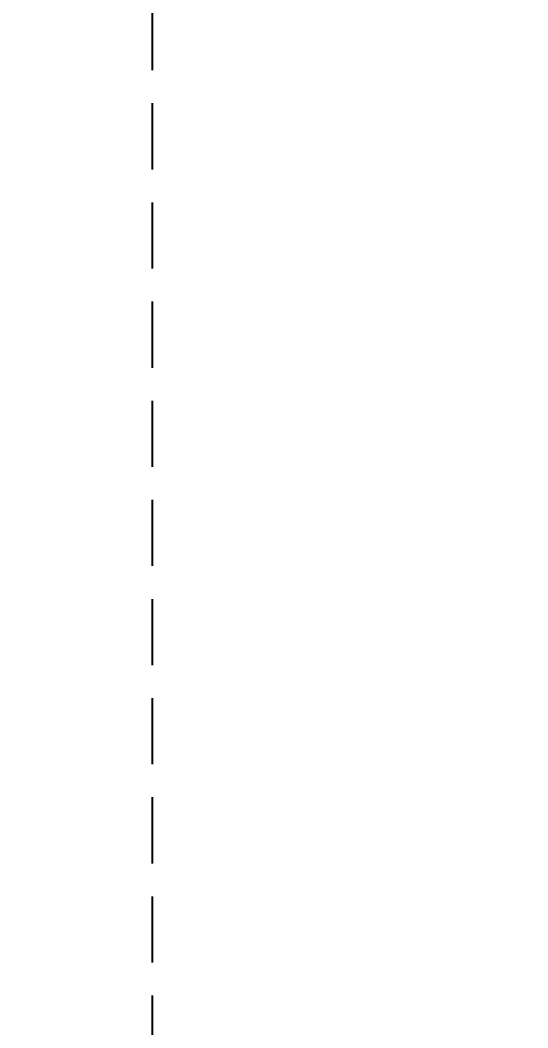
# Model space of a CAD drawing. Header units: inches. Extents: x 3867 to 6777, y -892 to 1021.
# Drawn here: x 6127.6 to 6166.1, y -632.1 to -555.9 of the extents above; entities that cross this region are included whole.
import ezdxf

# ---------------------------------------------------------------- set-up
doc = ezdxf.new("R2010")
doc.units = ezdxf.units.IN
doc.header["$MEASUREMENT"] = 0
doc.linetypes.add('HIDDEN', pattern=[0.375, 0.25, -0.125])
doc.layers.add('HATCH', color=1, linetype='Continuous')
doc.styles.get("Standard").update_dxf_attribs({"font": 'arial.ttf'})
doc.dimstyles.new('details12', dxfattribs={"dimtxt": 10, "dimasz": 10, "dimexe": 10, "dimexo": 10, "dimgap": 0.09, "dimtad": 0, "dimdec": 1, "dimzin": 3, "dimdsep": 46, "dimlunit": 4, "dimtxsty": 'Standard', "dimblk": 'OBLIQUE', "dimcen": 10, "dimdle": 10, "dimclrd": 4, "dimclre": 4, "dimclrt": 7, "dimadec": 0, "dimazin": 0, "dimtfac": 0.5, "dimtdec": 1, "dimtofl": 0, "dimtmove": 0, "dimatfit": 3, "dimfxl": 1, "dimtolj": 1, "dimtzin": 0, "dimarcsym": 0})

# ---------------------------------------------------------------- blocks, each defined once
blk = doc.blocks.new('_Oblique')
at = {"color": 0, "lineweight": -2}
blk.add_line((-0.5, -0.5), (0.5, 0.5), dxfattribs=at)
blk = doc.blocks.new('*D36')
at = {"layer": 'Defpoints', "color": 0, "linetype": 'HIDDEN', "ltscale": 20, "transparency": 16777216}
for p in [(6166.98, -489.675), (6137.606, -851.525), (6166.98, -851.525)]:
    blk.add_point(p, dxfattribs=at)
at = {"layer": 'HATCH', "color": 4, "linetype": 'HIDDEN', "lineweight": -2, "ltscale": 20, "transparency": 16777216}
for p, q in [((6137.606, -479.675), (6137.606, -653.337)), ((6156.98, -489.675), (6127.606, -489.675)), ((6137.606, -861.525), (6137.606, -687.863)), ((6156.98, -851.525), (6127.606, -851.525))]:
    blk.add_line(p, q, dxfattribs=at)
at = {"layer": 'HATCH', "color": 4, "linetype": 'HIDDEN', "lineweight": -2, "ltscale": 20, "transparency": 16777216, "xscale": 10, "yscale": 10, "zscale": 10}
for p, rotation in [((6137.606, -489.675), 90), ((6137.606, -851.525), 270)]:
    blk.add_blockref('_Oblique', p, dxfattribs=dict(at, rotation=rotation))
at = {"layer": 'HATCH', "color": 7, "linetype": 'HIDDEN', "ltscale": 20, "transparency": 16777216, "insert": (6137.606, -670.6), "char_height": 10, "attachment_point": 5, "rotation": 90}
blk.add_mtext('\\A1;30\'-2"', dxfattribs=at)

msp = doc.modelspace()

# ---------------------------------------------------------------- dimensions: what is measured, and where the dimension line sits
at = {"layer": 'HATCH', "linetype": 'HIDDEN', "ltscale": 20}
dim = msp.add_linear_dim(base=(6137.6056, -851.5247), p1=(6166.9803, -489.6752), p2=(6166.9803, -851.5247), angle=90, dimstyle='details12', dxfattribs=at)
dim.commit()
dim.dimension.update_dxf_attribs({"geometry": '*D36', "text_midpoint": (6137.6056, -670.5999)})

doc.saveas('drawing.dxf')
